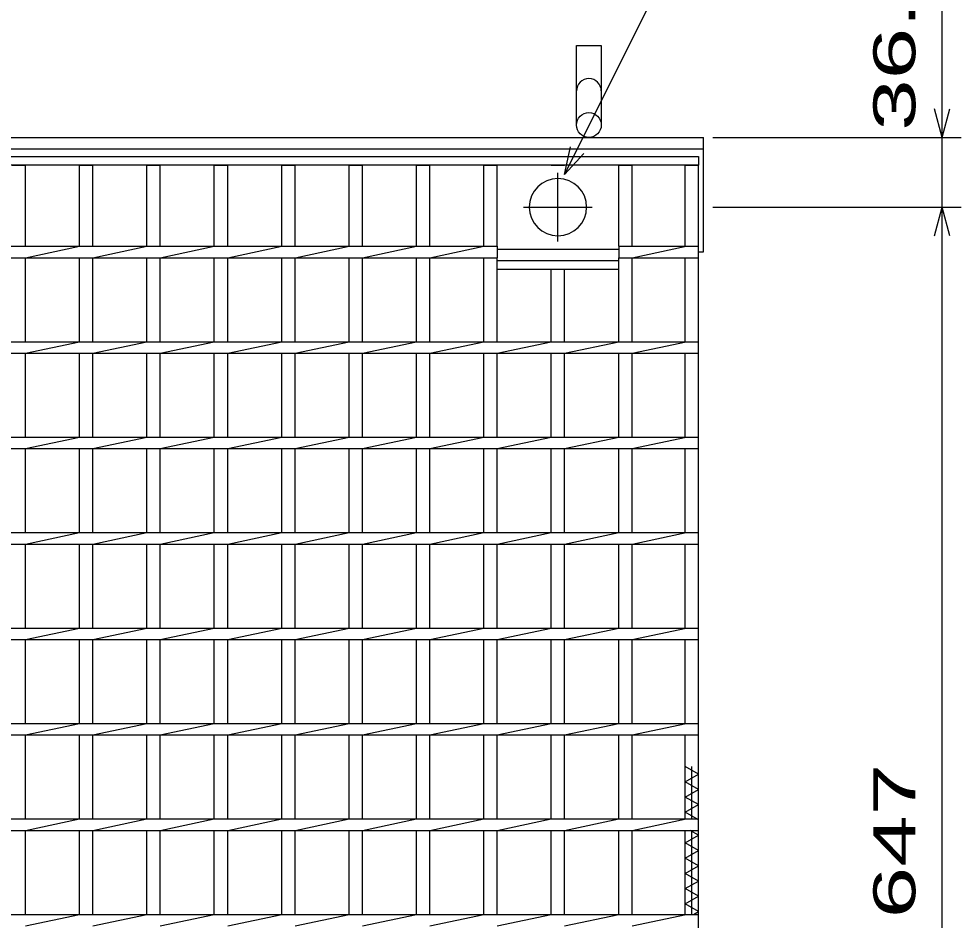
# Model space of a CAD drawing. Units: millimetres, scale not verified. Extents: x -1820 to 1731, y -1282 to 1054.
# Drawn here: x -709.1 to -215.5, y 99 to 571.1 of the extents above; entities that cross this region are included whole.
import ezdxf
from ezdxf.enums import TextEntityAlignment as Align

# ---------------------------------------------------------------- set-up
doc = ezdxf.new("R2010")
doc.units = ezdxf.units.MM
doc.header["$LTSCALE"] = 10
doc.linetypes.add('CHAIN', pattern=[18.5, 12, -1.5, 3.5, -1.5])
for name, color, linetype, lineweight in [('16', 3, 'Continuous', 25), ('19', 6, 'Continuous', 25), ('22', 4, 'Continuous', 25)]:
    doc.layers.add(name, color=color, linetype=linetype, lineweight=lineweight)
doc.styles.add('ベクトル', font='')
doc.styles.get('ベクトル').set_extended_font_data('ベクトル')

msp = doc.modelspace()

# ---------------------------------------------------------------- linework, layer by layer
at = {"layer": '16'}
for p, q in [((-1348, 499), (-353, 499)), ((-353, 499), (-353, 494.5)), ((-353, 494.5), (-1348, 494.5)), ((-712.6, 494.5), (-705.6, 494.5)), ((-705.6, 452), (-705.6, 494.5)), ((-677.3, 452), (-677.3, 494.5)), ((-677.3, 494.5), (-670.3, 494.5)), ((-670.3, 452), (-670.3, 494.5)), ((-642, 452), (-642, 494.5)), ((-642, 494.5), (-635, 494.5)), ((-635, 452), (-635, 494.5)), ((-606.7, 452), (-606.7, 494.5)), ((-606.7, 494.5), (-599.7, 494.5)), ((-599.7, 452), (-599.7, 494.5)), ((-571.4, 452), (-571.4, 494.5)), ((-571.4, 494.5), (-564.4, 494.5)), ((-564.4, 452), (-564.4, 494.5)), ((-536.1, 452), (-536.1, 494.5)), ((-536.1, 494.5), (-529.1, 494.5)), ((-529.1, 452), (-529.1, 494.5)), ((-500.8, 452), (-500.8, 494.5)), ((-500.8, 494.5), (-493.8, 494.5)), ((-493.8, 452), (-493.8, 494.5)), ((-465.5, 452), (-465.5, 494.5)), ((-465.5, 494.5), (-458.5, 494.5)), ((-458.5, 452), (-458.5, 494.5)), ((-430.2, 494.5), (-423.2, 494.5)), ((-394.9, 452), (-394.9, 494.5)), ((-394.9, 494.5), (-387.9, 494.5)), ((-387.9, 452), (-387.9, 494.5)), ((-360, 452), (-360, 494.5)), ((-360, 494.5), (-353, 494.5)), ((-353, -196.5), (-353, 494.5)), ((-1242.1, 452), (-458.5, 452)), ((-705.6, 446), (-677.3, 452)), ((-670.3, 446), (-642, 452)), ((-635, 446), (-606.7, 452)), ((-599.7, 446), (-571.4, 452)), ((-564.4, 446), (-536.1, 452)), ((-529.1, 446), (-500.8, 452)), ((-493.8, 446), (-465.5, 452)), ((-458.5, 452), (-458.5, 446)), ((-458.5, 450.5), (-394.9, 450.5)), ((-394.9, 452), (-353, 452)), ((-394.9, 452), (-394.9, 446)), ((-387.9, 446), (-359.6, 452)), ((-353, 446), (-353, 452)), ((-1242.1, 446), (-458.5, 446)), ((-705.6, 402), (-705.6, 446)), ((-677.3, 402), (-677.3, 446)), ((-670.3, 402), (-670.3, 446)), ((-642, 402), (-642, 446)), ((-635, 402), (-635, 446)), ((-606.7, 402), (-606.7, 446)), ((-599.7, 402), (-599.7, 446)), ((-571.4, 402), (-571.4, 446)), ((-564.4, 402), (-564.4, 446)), ((-536.1, 402), (-536.1, 446)), ((-529.1, 402), (-529.1, 446)), ((-500.8, 402), (-500.8, 446)), ((-493.8, 402), (-493.8, 446)), ((-465.5, 402), (-465.5, 446)), ((-458.5, 402), (-458.5, 446)), ((-458.5, 444.5), (-394.9, 444.5)), ((-458.5, 440), (-458.5, 444.5)), ((-394.9, 446), (-353, 446)), ((-394.9, 402), (-394.9, 446)), ((-394.9, 440), (-394.9, 444.5)), ((-387.9, 402), (-387.9, 446)), ((-360, 402), (-360, 446)), ((-458.5, 440), (-394.9, 440)), ((-430.2, 402), (-430.2, 440)), ((-423.2, 402), (-423.2, 440)), ((-1348, 402), (-353, 402)), ((-705.6, 396), (-677.3, 402)), ((-670.3, 396), (-642, 402)), ((-635, 396), (-606.7, 402)), ((-599.7, 396), (-571.4, 402)), ((-564.4, 396), (-536.1, 402)), ((-529.1, 396), (-500.8, 402)), ((-493.8, 396), (-465.5, 402)), ((-458.5, 396), (-430.2, 402)), ((-423.2, 396), (-394.9, 402)), ((-387.9, 396), (-359.6, 402)), ((-353, 396), (-353, 402)), ((-1348, 396), (-353, 396)), ((-705.6, 352), (-705.6, 396)), ((-677.3, 352), (-677.3, 396)), ((-670.3, 352), (-670.3, 396)), ((-642, 352), (-642, 396)), ((-635, 352), (-635, 396)), ((-606.7, 352), (-606.7, 396)), ((-599.7, 352), (-599.7, 396)), ((-571.4, 352), (-571.4, 396)), ((-564.4, 352), (-564.4, 396)), ((-536.1, 352), (-536.1, 396)), ((-529.1, 352), (-529.1, 396)), ((-500.8, 352), (-500.8, 396)), ((-493.8, 352), (-493.8, 396)), ((-465.5, 352), (-465.5, 396)), ((-458.5, 352), (-458.5, 396)), ((-430.2, 352), (-430.2, 396)), ((-423.2, 352), (-423.2, 396)), ((-394.9, 352), (-394.9, 396)), ((-387.9, 352), (-387.9, 396)), ((-360, 352), (-360, 396)), ((-1348, 352), (-353, 352)), ((-705.6, 346), (-677.3, 352)), ((-670.3, 346), (-642, 352)), ((-635, 346), (-606.7, 352)), ((-599.7, 346), (-571.4, 352)), ((-564.4, 346), (-536.1, 352)), ((-529.1, 346), (-500.8, 352)), ((-493.8, 346), (-465.5, 352)), ((-458.5, 346), (-430.2, 352)), ((-423.2, 346), (-394.9, 352)), ((-387.9, 346), (-359.6, 352)), ((-353, 346), (-353, 352)), ((-1348, 346), (-353, 346)), ((-705.6, 302), (-705.6, 346)), ((-677.3, 302), (-677.3, 346)), ((-670.3, 302), (-670.3, 346)), ((-642, 302), (-642, 346)), ((-635, 302), (-635, 346)), ((-606.7, 302), (-606.7, 346)), ((-599.7, 302), (-599.7, 346)), ((-571.4, 302), (-571.4, 346)), ((-564.4, 302), (-564.4, 346)), ((-536.1, 302), (-536.1, 346)), ((-529.1, 302), (-529.1, 346)), ((-500.8, 302), (-500.8, 346)), ((-493.8, 302), (-493.8, 346)), ((-465.5, 302), (-465.5, 346)), ((-458.5, 302), (-458.5, 346)), ((-430.2, 302), (-430.2, 346)), ((-423.2, 302), (-423.2, 346)), ((-394.9, 302), (-394.9, 346)), ((-387.9, 302), (-387.9, 346)), ((-360, 302), (-360, 346)), ((-1348, 302), (-353, 302)), ((-705.6, 296), (-677.3, 302)), ((-670.3, 296), (-642, 302)), ((-635, 296), (-606.7, 302)), ((-599.7, 296), (-571.4, 302)), ((-564.4, 296), (-536.1, 302)), ((-529.1, 296), (-500.8, 302)), ((-493.8, 296), (-465.5, 302)), ((-458.5, 296), (-430.2, 302)), ((-423.2, 296), (-394.9, 302)), ((-387.9, 296), (-359.6, 302)), ((-353, 296), (-353, 302)), ((-1348, 296), (-353, 296)), ((-705.6, 252), (-705.6, 296)), ((-677.3, 252), (-677.3, 296)), ((-670.3, 252), (-670.3, 296)), ((-642, 252), (-642, 296)), ((-635, 252), (-635, 296)), ((-606.7, 252), (-606.7, 296)), ((-599.7, 252), (-599.7, 296)), ((-571.4, 252), (-571.4, 296)), ((-564.4, 252), (-564.4, 296)), ((-536.1, 252), (-536.1, 296)), ((-529.1, 252), (-529.1, 296)), ((-500.8, 252), (-500.8, 296)), ((-493.8, 252), (-493.8, 296)), ((-465.5, 252), (-465.5, 296)), ((-458.5, 252), (-458.5, 296)), ((-430.2, 252), (-430.2, 296)), ((-423.2, 252), (-423.2, 296)), ((-394.9, 252), (-394.9, 296)), ((-387.9, 252), (-387.9, 296)), ((-360, 252), (-360, 296)), ((-1348, 252), (-353, 252)), ((-705.6, 246), (-677.3, 252)), ((-670.3, 246), (-642, 252)), ((-635, 246), (-606.7, 252)), ((-599.7, 246), (-571.4, 252)), ((-564.4, 246), (-536.1, 252)), ((-529.1, 246), (-500.8, 252)), ((-493.8, 246), (-465.5, 252)), ((-458.5, 246), (-430.2, 252)), ((-423.2, 246), (-394.9, 252)), ((-387.9, 246), (-359.6, 252)), ((-353, 246), (-353, 252)), ((-1348, 246), (-353, 246)), ((-705.6, 202), (-705.6, 246)), ((-677.3, 202), (-677.3, 246)), ((-670.3, 202), (-670.3, 246)), ((-642, 202), (-642, 246)), ((-635, 202), (-635, 246)), ((-606.7, 202), (-606.7, 246)), ((-599.7, 202), (-599.7, 246)), ((-571.4, 202), (-571.4, 246)), ((-564.4, 202), (-564.4, 246)), ((-536.1, 202), (-536.1, 246)), ((-529.1, 202), (-529.1, 246)), ((-500.8, 202), (-500.8, 246)), ((-493.8, 202), (-493.8, 246)), ((-465.5, 202), (-465.5, 246)), ((-458.5, 202), (-458.5, 246)), ((-430.2, 202), (-430.2, 246)), ((-423.2, 202), (-423.2, 246)), ((-394.9, 202), (-394.9, 246)), ((-387.9, 202), (-387.9, 246)), ((-360, 202), (-360, 246)), ((-1348, 202), (-353, 202)), ((-705.6, 196), (-677.3, 202)), ((-670.3, 196), (-642, 202)), ((-635, 196), (-606.7, 202)), ((-599.7, 196), (-571.4, 202)), ((-564.4, 196), (-536.1, 202)), ((-529.1, 196), (-500.8, 202)), ((-493.8, 196), (-465.5, 202)), ((-458.5, 196), (-430.2, 202)), ((-423.2, 196), (-394.9, 202)), ((-387.9, 196), (-359.6, 202)), ((-353, 196), (-353, 202)), ((-1348, 196), (-353, 196)), ((-705.6, 152), (-705.6, 196)), ((-677.3, 152), (-677.3, 196)), ((-670.3, 152), (-670.3, 196)), ((-642, 152), (-642, 196)), ((-635, 152), (-635, 196)), ((-606.7, 152), (-606.7, 196)), ((-599.7, 152), (-599.7, 196)), ((-571.4, 152), (-571.4, 196)), ((-564.4, 152), (-564.4, 196)), ((-536.1, 152), (-536.1, 196)), ((-529.1, 152), (-529.1, 196)), ((-500.8, 152), (-500.8, 196)), ((-493.8, 152), (-493.8, 196)), ((-465.5, 152), (-465.5, 196)), ((-458.5, 152), (-458.5, 196)), ((-430.2, 152), (-430.2, 196)), ((-423.2, 152), (-423.2, 196)), ((-394.9, 152), (-394.9, 196)), ((-387.9, 152), (-387.9, 196)), ((-360, 152), (-360, 196)), ((-353, 175.5), (-360, 179.5)), ((-356.5, 152), (-356.5, 179.5)), ((-360, 171.5), (-353, 175.5)), ((-353, 167.5), (-360, 171.5)), ((-360, 163.5), (-353, 167.5)), ((-353, 159.5), (-360, 163.5)), ((-360, 155.5), (-353, 159.5)), ((-353, 151.5), (-360, 155.5)), ((-1348, 152), (-353, 152)), ((-705.6, 146), (-677.3, 152)), ((-670.3, 146), (-642, 152)), ((-635, 146), (-606.7, 152)), ((-599.7, 146), (-571.4, 152)), ((-564.4, 146), (-536.1, 152)), ((-529.1, 146), (-500.8, 152)), ((-493.8, 146), (-465.5, 152)), ((-458.5, 146), (-430.2, 152)), ((-423.2, 146), (-394.9, 152)), ((-387.9, 146), (-359.6, 152)), ((-353, 146), (-353, 152)), ((-1348, 146), (-353, 146)), ((-705.6, 102), (-705.6, 146)), ((-677.3, 102), (-677.3, 146)), ((-670.3, 102), (-670.3, 146)), ((-642, 102), (-642, 146)), ((-635, 102), (-635, 146)), ((-606.7, 102), (-606.7, 146)), ((-599.7, 102), (-599.7, 146)), ((-571.4, 102), (-571.4, 146)), ((-564.4, 102), (-564.4, 146)), ((-536.1, 102), (-536.1, 146)), ((-529.1, 102), (-529.1, 146)), ((-500.8, 102), (-500.8, 146)), ((-493.8, 102), (-493.8, 146)), ((-465.5, 102), (-465.5, 146)), ((-458.5, 102), (-458.5, 146)), ((-430.2, 102), (-430.2, 146)), ((-423.2, 102), (-423.2, 146)), ((-394.9, 102), (-394.9, 146)), ((-387.9, 102), (-387.9, 146)), ((-360, 102), (-360, 146)), ((-360, 139.5), (-353, 143.5)), ((-353, 143.5), (-357.37, 146)), ((-356.5, 102), (-356.5, 146)), ((-353, 135.5), (-360, 139.5)), ((-360, 131.5), (-353, 135.5)), ((-353, 127.5), (-360, 131.5)), ((-360, 123.5), (-353, 127.5)), ((-353, 119.5), (-360, 123.5)), ((-360, 115.5), (-353, 119.5)), ((-353, 111.5), (-360, 115.5)), ((-360, 107.5), (-353, 111.5)), ((-353, 103.5), (-360, 107.5)), ((-1348, 102), (-353, 102)), ((-705.6, 96), (-677.3, 102)), ((-670.3, 96), (-642, 102)), ((-635, 96), (-606.7, 102)), ((-599.7, 96), (-571.4, 102)), ((-564.4, 96), (-536.1, 102)), ((-529.1, 96), (-500.8, 102)), ((-493.8, 96), (-465.5, 102)), ((-458.5, 96), (-430.2, 102)), ((-423.2, 96), (-394.9, 102)), ((-387.9, 96), (-359.6, 102)), ((-355.62, 102), (-353, 103.5)), ((-353, 96), (-353, 102))]:
    msp.add_line(p, q, dxfattribs=at)
at = {"layer": '16', "linetype": 'CHAIN'}
for p, q in [((-426.7, 454.5), (-426.7, 490.5)), ((-444.7, 472.5), (-408.7, 472.5))]:
    msp.add_line(p, q, dxfattribs=at)
at = {"layer": '16'}
for start, end in [(90, 270), (270, 90)]:
    msp.add_arc((-426.7, 472.5), 15, start, end, dxfattribs=at)
at = {"layer": '19'}
for p, q in [((-417, 515.5), (-417, 557.12)), ((-417, 557.12), (-404, 557.12)), ((-404, 557.12), (-404, 515.5)), ((-1350.5, 509), (-350.5, 509)), ((-350.5, 449), (-350.5, 509)), ((-1350.5, 503), (-350.5, 503)), ((-353, 449), (-350.5, 449))]:
    msp.add_line(p, q, dxfattribs=at)
msp.add_circle((-410.5, 515.5), 6.5, dxfattribs=at)
msp.add_arc((-410.5, 533.34), 6.5, 0, 180, dxfattribs=at)
at = {"layer": '22'}
for p, q in [((-423.2, 489.5), (-343.2, 649.5)), ((-225.5, 509), (-225.5, 629)), ((-225.5, 509), (-229.5, 524)), ((-225.5, 509), (-221.5, 524)), ((-345.5, 509), (-215.5, 509)), ((-225.5, 472.5), (-225.5, 509)), ((-423.2, 489.5), (-420.2, 504.1)), ((-423.2, 489.5), (-413.2, 500.5)), ((-345.5, 472.5), (-215.5, 472.5)), ((-229.5, 457.5), (-225.5, 472.5)), ((-221.5, 457.5), (-225.5, 472.5)), ((-225.5, -174.5), (-225.5, 472.5))]:
    msp.add_line(p, q, dxfattribs=at)

# ---------------------------------------------------------------- texts
at = {"layer": '22', "color": 2, "style": 'ベクトル', "width": 1.65}
for s, p in [(' 36.5 ', (-250.5, 499)), (' 647 ', (-250.5, 86.5))]:
    msp.add_text(s, height=21.99, rotation=90, dxfattribs=at).set_placement(p, align=Align.MIDDLE_LEFT)

doc.saveas('drawing.dxf')
